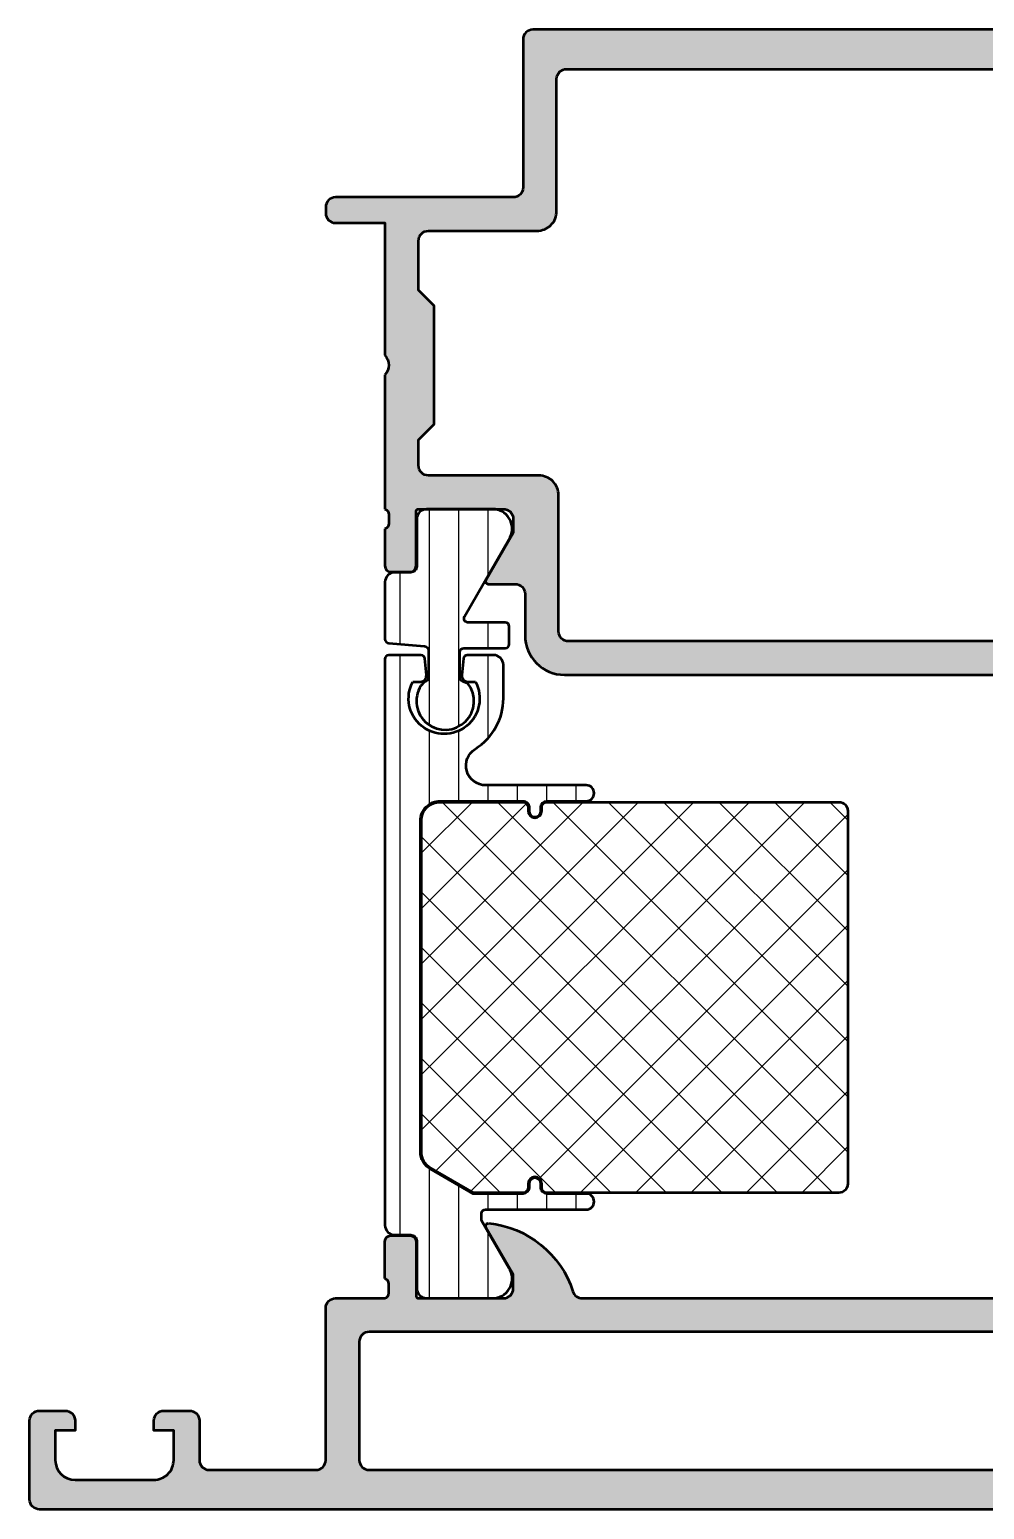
# Model space of a CAD drawing. Extents: x 5 to 103, y 0 to 75.
# Drawn here: x 5 to 53.4, y 0 to 75 of the extents above; entities that cross this region are included whole.
import ezdxf

# ---------------------------------------------------------------- set-up
doc = ezdxf.new("R2010")
doc.units = 0
for name, color, linetype, lineweight in [('0S-Alu contour', 7, 'Continuous', 50), ('0S-Alu hatch', 252, 'Continuous', 25), ('0S-Plastic contour', 254, 'Continuous', 50), ('0S-Plastic hatch', 253, 'Continuous', 25), ('0S-PT contour', 91, 'Continuous', 50), ('0S-PT hatch', 103, 'Continuous', 25)]:
    doc.layers.add(name, color=color, linetype=linetype, lineweight=lineweight)
pattern_1 = [(90, (0, 0), (-1.4859, 0), [])]

# ---------------------------------------------------------------- blocks, each defined once
blk = doc.blocks.new('284173__64901806_6E3B_4E27_B12C_060DB1350C46___2B903232_B468_4E36_98F0_9D30A4975257_')
at = {"layer": '0S-Plastic hatch'}
h = blk.add_hatch(dxfattribs=at)
h.set_pattern_fill('ANSI31', color=256, scale=0.4680000000000001, angle=45, style=0)
h.set_pattern_definition(pattern_1)
edge = h.paths.add_edge_path()
edge.add_line((23.00003985372966, 46.99000289441412), (23.00003985372966, 44.10749724866216))
edge.add_arc((23.20044386497766, 44.10788902240641), 0.2004043941907311, 180.1120085038914, 269.8836202750908)
edge.add_line((23.20003680197185, 43.90748504163092), (25.00003985372966, 43.74998382092779))
edge.add_ellipse((24.99963559628398, 43.54958264549839), major_axis=(-0.2004015831713085, 0), ratio=1, start_angle=180.1112080115199, end_angle=269.8844207674584, ccw=False)
edge.add_line((25.20003680197185, 43.54997161389653), (25.20003680197185, 42.14997581006353))
edge.add_ellipse((24.9996328117762, 42.15036757813799), major_axis=(-0.2004043731273366, 0), ratio=1, start_angle=90.11419246348919, end_angle=179.8879931053353, ccw=False)
edge.add_line((25.00003222433513, 41.94996360303228), (24.82347517624186, 41.74063873742321))
edge.add_arc((26.05360371695005, 40.9647713141444), 1.454368070733879, 147.7595250787373, 397.9761670514625)
edge.add_line((27.20003375021085, 41.85969291071464), (27.00003985372966, 41.94996360303228))
edge.add_ellipse((27.00043644556506, 42.15036475752206), major_axis=(-0.2004015469149841, 0), ratio=1, start_angle=0.11120204489219532, end_angle=89.8866123862843, ccw=False)
edge.add_line((26.80003527609294, 42.14997581006353), (26.80003527609294, 43.44999602795904))
edge.add_ellipse((27.00039744077053, 43.4496155242861), major_axis=(-0.200362525980616, 0), ratio=1, start_angle=270.1044375530914, end_angle=359.89119089237767, ccw=False)
edge.add_line((27.00003222433513, 43.64997771741217), (29.10003069845624, 43.64997771741217))
edge.add_arc((29.09963410662084, 43.85037887190192), 0.2004015469149663, 270.1133876137158, 359.8887979551078)
edge.add_line((29.30003527609294, 43.8499899244434), (29.30003527609294, 44.74998382092779))
edge.add_arc((29.09961315249855, 44.74957392014627), 0.2004225427558994, 0.1171804371410508, 89.88063399403912)
edge.add_line((29.10003069845622, 44.94999602795904), (27.212465555574, 44.94999602795904))
edge.add_ellipse((27.212465555574, 45.14999602795905), major_axis=(-0.2000000000000028, 0), ratio=1, start_angle=-29.879840183826104, end_angle=90.00000000000102, ccw=False)
edge.add_line((27.03905113742239, 45.2496325653193), (29.28552135182912, 49.15954689441412))
edge.add_arc((28.44426870283778, 49.70018181969127), 0.9999960709244813, 327.2729839001592, 441.8183919481002)
edge.add_line((28.58657935182913, 50.68999989441413), (25.11003785372938, 50.68999999999999))
edge.add_arc((25.11003521410432, 50.19000402256137), 0.4999959774455975, 89.99969751881494, 180.0003024817733)
edge.add_line((24.61003923666569, 50.19000138293118), (24.61037118132359, 47.79004449382717))
edge.add_ellipse((24.31037118419313, 47.79000299999999), major_axis=(-0.3000000000000154, 0), ratio=1, start_angle=90.00000746561977, end_angle=180.0079247372928, ccw=False)
edge.add_line((24.31037122328303, 47.49000299999998), (23.50003978857985, 47.49000289441411))
edge.add_arc((23.50003985372966, 46.99000289441412), 0.5, 90.00000746561778, 180)
at = {"layer": '0S-Plastic contour', "color": 7}
for points in [[(28.58657935182913, 50.68999989441413), (25.11003785372938, 50.68999999999999)], [(24.61003923666569, 50.19000138293118), (24.61037118132359, 47.79004449382717)], [(27.03905113742239, 45.2496325653193), (29.28552135182912, 49.15954689441412)], [(24.31037122328303, 47.49000299999998), (23.50003978857985, 47.49000289441411)], [(23.00003985372966, 46.99000289441412), (23.00003985372966, 44.10749724866216)], [(29.10003069845622, 44.94999602795904), (27.212465555574, 44.94999602795904)], [(29.30003527609294, 43.8499899244434), (29.30003527609294, 44.74998382092779)], [(23.20003680197185, 43.90748504163092), (25.00003985372966, 43.74998382092779)], [(25.20003680197185, 43.54997161389653), (25.20003680197185, 42.14997581006353)], [(27.00003222433513, 43.64997771741217), (29.10003069845624, 43.64997771741217)], [(26.80003527609294, 42.14997581006353), (26.80003527609294, 43.44999602795904)], [(25.00003222433513, 41.94996360303228), (24.82347517624186, 41.74063873742321)], [(27.20003375021085, 41.85969291071464), (27.00003985372966, 41.94996360303228)]]:
    blk.add_lwpolyline(points, dxfattribs=at)
for centre, radius, start, end in [((25.11003521410432, 50.19000402256137), 0.4999959774455975, 89.99969751881494, 180.0003024817733), ((28.44426870283778, 49.70018181969127), 0.9999960709244813, 327.2729839001592, 81.81839194810021), ((23.50003985372966, 46.99000289441412), 0.5, 90.00000746561778, 180), ((29.09961315249855, 44.74957392014627), 0.2004225427558994, 0.1171804371410508, 89.88063399403912), ((23.20044386497766, 44.10788902240641), 0.2004043941907311, 180.1120085038914, 269.8836202750908), ((29.09963410662084, 43.85037887190192), 0.2004015469149663, 270.1133876137158, 359.8887979551078), ((26.05360371695005, 40.9647713141444), 1.454368070733879, 147.7595250787373, 37.97616705146255)]:
    blk.add_arc(centre, radius, start, end, dxfattribs=at)
at = {"layer": '0S-Plastic contour', "color": 7, "extrusion": (0, 0, -1)}
for centre, radius, start, end in [((-24.31037118419313, 47.79000299999999), 0.3000000000000154, 179.9920752627072, 269.9999925343802), ((-27.212465555574, 45.14999602795905), 0.2000000000000028, 269.999999999999, 29.87984018382617), ((-24.99963559628398, 43.54958264549839), 0.2004015831713085, 90.1155792325416, 179.8887919884801), ((-27.00039744077053, 43.4496155242861), 0.200362525980616, 0.1088091076223094, 89.89556244690863), ((-24.9996328117762, 42.15036757813799), 0.2004043731273366, 180.1120068946648, 269.8858075365108), ((-27.00043644556506, 42.15036475752206), 0.2004015469149841, 270.1133876137157, 359.8887979551078)]:
    blk.add_arc(centre, radius, start, end, dxfattribs=at)
blk = doc.blocks.new('284173__020AD890_5506_4403_9760_D75F0EC63A69___8DD9D83E_9CF4_4797_9ABF_5AEF2D78380E_')
at = {"layer": '0S-Plastic hatch'}
h = blk.add_hatch(dxfattribs=at)
h.set_pattern_fill('ANSI31', color=256, scale=0.4680000000000001, angle=45, style=0)
h.set_pattern_definition(pattern_1)
edge = h.paths.add_edge_path()
edge.add_line((23.00003375021086, 43.09995264472353), (23.00003986865815, 14.40999689337649))
edge.add_arc((23.50003986865815, 14.40999700000696), 0.4999999999999983, 180.0000121943268, 269.9999999999984)
edge.add_line((23.50003986865814, 13.90999700000697), (24.31037118706298, 13.90999700000697))
edge.add_ellipse((24.31037118706299, 13.60999700000698), major_axis=(-0.2999999999999883, 0), ratio=1, start_angle=180, end_angle=270.00000000000136, ccw=False)
edge.add_line((24.61037118706298, 13.60999700000697), (24.61003923666595, 11.20999861707066))
edge.add_arc((25.11003521410456, 11.20999597744558), 0.4999959774455815, 179.9996975182267, 270.0003024811883)
edge.add_line((25.11003785372965, 10.71000000000696), (28.58657935182911, 10.71000000000696))
edge.add_arc((28.44426870283778, 11.69981807472982), 0.9999960709244718, 278.181608051899, 392.7270160998406)
edge.add_line((29.28552135182912, 12.24045300000697), (27.90004290548748, 14.64017239078947))
edge.add_line((27.90004290548748, 14.64017239078947), (27.90004290548748, 14.99996490500256))
edge.add_ellipse((28.10004290548747, 14.99996490500262), major_axis=(-0.1999999999999886, 0), ratio=1, start_angle=270.00000000001626, end_angle=360, ccw=False)
edge.add_line((28.10004290548742, 15.1999649050026), (33.20003069845623, 15.19996490500263))
edge.add_arc((33.20003069845623, 15.59995880148699), 0.3999938964843626, 270, 450)
edge.add_line((33.20003069845623, 15.99995269797135), (31.20002764669838, 15.99995269797147))
edge.add_ellipse((31.2000276466984, 16.29995269797145), major_axis=(-0.2999999999999794, 0), ratio=1, start_angle=0, end_angle=89.99999999999528, ccw=False)
edge.add_line((30.90002764669842, 16.29995269797145), (30.90002764669842, 16.49995269797138))
edge.add_arc((30.60003222433514, 16.49995269797126), 0.2999954223632812, 0, 180)
edge.add_line((30.30003680197186, 16.49995269797126), (30.30003680197186, 16.29995269797142))
edge.add_ellipse((30.00003680197173, 16.29995269797136), major_axis=(-0.300000000000125, 0), ratio=1, start_angle=90.00000000001091, end_angle=180, ccw=False)
edge.add_line((30.00003680197179, 15.99995269797124), (27.47381915060478, 15.99995269797135))
edge.add_line((27.47381915060478, 15.99995269797135), (25.30011614767503, 17.25468444556607))
edge.add_ellipse((25.80012242339346, 18.12079275910142), major_axis=(-1.000074940458393, 0), ratio=1, start_angle=0.0011141101646217066, end_angle=60.00206363611221, ccw=False)
edge.add_line((24.80004748312413, 18.12077331275362), (24.80003487306911, 34.89997603090219))
edge.add_ellipse((25.80003487306862, 34.89997711203387), major_axis=(-1.00000000000009, 0), ratio=1, start_angle=-89.99999999999488, end_angle=6.194420529936906e-05, ccw=False)
edge.add_line((25.80003487306853, 35.89997711203397), (30.00003680197178, 35.89997711203374))
edge.add_ellipse((30.00003680197185, 35.59997711203374), major_axis=(-0.3000000000000043, 0), ratio=1, start_angle=180, end_angle=270.00000000001495, ccw=False)
edge.add_line((30.30003680197186, 35.59997711203374), (30.30003680197186, 35.39997711203386))
edge.add_arc((30.60003222433514, 35.39997711203386), 0.2999954223632812, 180, 360)
edge.add_line((30.90002764669842, 35.39997711203386), (30.90002764669842, 35.59997711203373))
edge.add_ellipse((31.20002764669861, 35.59997711203366), major_axis=(-0.3000000000001854, 0), ratio=1, start_angle=270.0000000000007, end_angle=360, ccw=False)
edge.add_line((31.2000276466986, 35.89997711203385), (33.20003069845623, 35.89997711203377))
edge.add_arc((33.20003069845623, 36.29997100851819), 0.3999938964844105, 270, 450)
edge.add_line((33.20003069845623, 36.6999649050026), (28.10722379990821, 36.6999649050026))
edge.add_ellipse((28.10722379990819, 37.69996490500254), major_axis=(-0.999999999999943, 0), ratio=1, start_angle=-58.211669356389905, end_angle=90.00000000000102, ccw=False)
edge.add_arc((26.0000930477615, 41.09996490402589), 3.000000000000184, 301.7883306436116, 360.0039970867418)
edge.add_line((29.00009304046151, 41.10017419099811), (29.00003375021416, 42.79995269797129))
edge.add_arc((28.50003375021399, 42.79995269797123), 0.5000000000001706, 0, 90.00000000000651)
edge.add_line((28.50003375021393, 43.2999526979714), (27.17401837872957, 43.29995269797139))
edge.add_arc((27.17401837872957, 43.0999526979714), 0.2000000000000026, 90, 174.999843447361)
edge.add_line((26.97477948674012, 43.11738439091318), (26.90117541222665, 42.27611244441544))
edge.add_arc((27.20003375021089, 42.24996490500273), 0.3000000000000682, 174.9998434473521, 270.0000000000027)
edge.add_line((27.20003375021091, 41.94996490500265), (27.58675621250066, 41.9499649050026))
edge.add_ellipse((26.00009304776168, 41.09996490402592), major_axis=(-1.799999999999962, 0), ratio=1, start_angle=-28.17864277579929, end_angle=208.1786427757992, ccw=False)
edge.add_line((24.4134298830227, 41.9499649050026), (24.80003375021091, 41.94996490500272))
edge.add_arc((24.80003375021097, 42.24996490500276), 0.300000000000039, 269.9999999999891, 365.0001565526376)
edge.add_line((25.09889208819519, 42.27611244441543), (25.02528801368183, 43.11738439091311))
edge.add_arc((24.82604912169217, 43.0999526979712), 0.2000000000002231, 5.000156552672089, 90.00000000000813)
edge.add_line((24.82604912169214, 43.29995269797143), (23.20003375021091, 43.29995269797142))
edge.add_arc((23.20003375021089, 43.09995269797139), 0.2000000000000384, 89.99999999999594, 179.9999847272327)
at = {"layer": '0S-Plastic contour', "color": 7}
for points in [[(23.00003375021086, 43.09995264472353), (23.00003986865815, 14.40999689337649)], [(24.82604912169214, 43.29995269797143), (23.20003375021091, 43.29995269797142)], [(25.09889208819519, 42.27611244441543), (25.02528801368183, 43.11738439091311)], [(26.97477948674012, 43.11738439091318), (26.90117541222665, 42.27611244441544)], [(28.50003375021393, 43.2999526979714), (27.17401837872957, 43.29995269797139)], [(29.00009304046151, 41.10017419099811), (29.00003375021416, 42.79995269797129)], [(24.4134298830227, 41.9499649050026), (24.80003375021091, 41.94996490500272)], [(27.20003375021091, 41.94996490500265), (27.58675621250066, 41.9499649050026)], [(33.20003069845623, 36.6999649050026), (28.10722379990821, 36.6999649050026)], [(25.80003487306853, 35.89997711203397), (30.00003680197178, 35.89997711203374)], [(30.30003680197186, 35.59997711203374), (30.30003680197186, 35.39997711203386)], [(30.90002764669842, 35.39997711203386), (30.90002764669842, 35.59997711203373)], [(31.2000276466986, 35.89997711203385), (33.20003069845623, 35.89997711203377)], [(24.80004748312413, 18.12077331275362), (24.80003487306911, 34.89997603090219)], [(30.00003680197179, 15.99995269797124), (27.47381915060478, 15.99995269797135), (25.30011614767503, 17.25468444556607)], [(30.30003680197186, 16.49995269797126), (30.30003680197186, 16.29995269797142)], [(30.90002764669842, 16.29995269797145), (30.90002764669842, 16.49995269797138)], [(33.20003069845623, 15.99995269797135), (31.20002764669838, 15.99995269797147)], [(28.10004290548742, 15.1999649050026), (33.20003069845623, 15.19996490500263)], [(29.28552135182912, 12.24045300000697), (27.90004290548748, 14.64017239078947), (27.90004290548748, 14.99996490500256)], [(23.50003986865814, 13.90999700000697), (24.31037118706298, 13.90999700000697)], [(24.61037118706298, 13.60999700000697), (24.61003923666595, 11.20999861707066)], [(25.11003785372965, 10.71000000000696), (28.58657935182911, 10.71000000000696)]]:
    blk.add_lwpolyline(points, dxfattribs=at)
for centre, radius, start, end in [((23.20003375021089, 43.09995269797139), 0.2000000000000384, 89.99999999999594, 179.9999847272327), ((24.82604912169217, 43.0999526979712), 0.2000000000002231, 5.000156552672089, 90.00000000000813), ((27.17401837872957, 43.0999526979714), 0.2000000000000026, 90, 174.999843447361), ((28.50003375021399, 42.79995269797123), 0.5000000000001706, 0, 90.00000000000651), ((24.80003375021097, 42.24996490500276), 0.300000000000039, 269.9999999999891, 5.000156552637641), ((27.20003375021089, 42.24996490500273), 0.3000000000000682, 174.9998434473521, 270.0000000000027), ((26.0000930477615, 41.09996490402589), 3.000000000000184, 301.7883306436116, 0.0039970867418171), ((33.20003069845623, 36.29997100851819), 0.3999938964844105, 270, 90), ((30.60003222433514, 35.39997711203386), 0.2999954223632812, 180, 0), ((30.60003222433514, 16.49995269797126), 0.2999954223632812, 0, 180), ((33.20003069845623, 15.59995880148699), 0.3999938964843626, 270, 90), ((23.50003986865815, 14.40999700000696), 0.4999999999999983, 180.0000121943268, 269.9999999999984), ((28.44426870283778, 11.69981807472982), 0.9999960709244718, 278.181608051899, 32.72701609984063), ((25.11003521410456, 11.20999597744558), 0.4999959774455815, 179.9996975182267, 270.0003024811883)]:
    blk.add_arc(centre, radius, start, end, dxfattribs=at)
at = {"layer": '0S-Plastic contour', "color": 7, "extrusion": (0, 0, -1)}
for centre, radius, start, end in [((-26.00009304776168, 41.09996490402592), 1.799999999999962, 151.8213572242008, 28.1786427757992), ((-28.10722379990819, 37.69996490500254), 0.999999999999943, 269.999999999999, 58.21166935638991), ((-25.80003487306862, 34.89997711203387), 1.00000000000009, 359.9999380557947, 89.99999999999491), ((-30.00003680197185, 35.59997711203374), 0.3000000000000043, 89.99999999998506, 180), ((-31.20002764669861, 35.59997711203366), 0.3000000000001854, 0, 89.99999999999935), ((-25.80012242339346, 18.12079275910142), 1.000074940458393, 299.9979363638878, 359.9988858898354), ((-30.00003680197173, 16.29995269797136), 0.300000000000125, 180, 269.9999999999891), ((-31.2000276466984, 16.29995269797145), 0.2999999999999794, 270.0000000000047, 0), ((-28.10004290548747, 14.99996490500262), 0.1999999999999886, 0, 89.99999999998371), ((-24.31037118706299, 13.60999700000698), 0.2999999999999883, 89.99999999999864, 180)]:
    blk.add_arc(centre, radius, start, end, dxfattribs=at)
blk = doc.blocks.new('371300__3504E0E7_88A6_4ECD_938A_22EBB72E38DF_')
at = {"layer": '0S-PT hatch'}
h = blk.add_hatch(dxfattribs=at)
h.set_pattern_fill('ANSI37', color=256, scale=0.625, angle=90, style=0)
h.set_pattern_definition([(135, (0, 0), (-1.403165018917055, -1.403165018917055), []), (225, (0, 0), (1.403165018917055, -1.403165018917055), [])])
edge = h.paths.add_edge_path()
edge.add_line((46.45002612081962, 35.39997711203362), (46.45002612087387, 16.49995502965824))
edge.add_ellipse((46.0000039687326, 16.49997485000367), major_axis=(-0.4500221525777539, 0), ratio=1, start_angle=90.00282035246659, end_angle=179.9974765193581, ccw=False)
edge.add_line((46.00002612081951, 16.04995269797112), (31.20002764669849, 16.04995269797124))
edge.add_ellipse((31.2000276466985, 16.29995269797121), major_axis=(-0.2499999999999716, 0), ratio=1, start_angle=0, end_angle=89.9999999999967, ccw=False)
edge.add_line((30.95002764669853, 16.29995269797122), (30.95002764669853, 16.49995269797124))
edge.add_arc((30.6000322243352, 16.49995269797124), 0.3499954223633352, 0, 180)
edge.add_line((30.25003680197186, 16.49995269797124), (30.25003680197186, 16.2999526979713))
edge.add_ellipse((30.00003680197179, 16.29995269797131), major_axis=(-0.2500000000000746, 0), ratio=1, start_angle=90.0000000000008, end_angle=180, ccw=False)
edge.add_line((30.00003680197179, 16.04995269797124), (27.48721424091556, 16.04995269797124))
edge.add_line((27.48721424091556, 16.04995269797124), (25.32511458806637, 17.29798661615824))
edge.add_ellipse((25.80012161396728, 18.12079229175894), major_axis=(-0.9500741310318643, 0), ratio=1, start_angle=0.0011422939418821443, end_angle=60.0020918199142, ccw=False)
edge.add_line((24.85004748312423, 18.12077335033021), (24.85003487306908, 34.89997608495873))
edge.add_ellipse((25.80003487306851, 34.89997711203376), major_axis=(-0.9499999999999861, 0), ratio=1, start_angle=-90.00000000000188, end_angle=6.194420529936906e-05, ccw=False)
edge.add_line((25.80003487306854, 35.84997711203374), (30.00003680197189, 35.84997711203374))
edge.add_ellipse((30.00003680197179, 35.59997711203367), major_axis=(-0.250000000000071, 0), ratio=1, start_angle=180, end_angle=269.999999999978, ccw=False)
edge.add_line((30.25003680197186, 35.59997711203366), (30.25003680197198, 35.39997711203374))
edge.add_arc((30.6000322243352, 35.39997711203374), 0.3499954223632216, 180, 360)
edge.add_line((30.95002764669842, 35.39997711203374), (30.95002764669842, 35.59997711203376))
edge.add_ellipse((31.2000276466984, 35.59997711203364), major_axis=(-0.2499999999999822, 0), ratio=1, start_angle=269.99999999997965, end_angle=360, ccw=False)
edge.add_line((31.20002764669849, 35.84997711203363), (46.0000237891325, 35.8499771120881))
edge.add_ellipse((46.00000396878702, 35.39995495994677), major_axis=(-0.4500221525778107, 0), ratio=1, start_angle=180.002820352431, end_angle=269.9974765194605, ccw=False)
at = {"layer": '0S-PT contour', "color": 7}
for points in [[(25.80003487306854, 35.84997711203374), (30.00003680197189, 35.84997711203374)], [(30.25003680197186, 35.59997711203366), (30.25003680197198, 35.39997711203374)], [(30.95002764669842, 35.39997711203374), (30.95002764669842, 35.59997711203376)], [(31.20002764669849, 35.84997711203363), (46.0000237891325, 35.8499771120881)], [(46.45002612081962, 35.39997711203362), (46.45002612087387, 16.49995502965824)], [(24.85004748312423, 18.12077335033021), (24.85003487306908, 34.89997608495873)], [(30.00003680197179, 16.04995269797124), (27.48721424091556, 16.04995269797124), (25.32511458806637, 17.29798661615824)], [(30.25003680197186, 16.49995269797124), (30.25003680197186, 16.2999526979713)], [(30.95002764669853, 16.29995269797122), (30.95002764669853, 16.49995269797124)], [(46.00002612081951, 16.04995269797112), (31.20002764669849, 16.04995269797124)]]:
    blk.add_lwpolyline(points, dxfattribs=at)
at = {"layer": '0S-PT contour', "color": 7, "extrusion": (0, 0, -1)}
for centre, radius, start, end in [((-25.80003487306851, 34.89997711203376), 0.9499999999999861, 359.9999380557947, 90.00000000000193), ((-30.00003680197179, 35.59997711203367), 0.250000000000071, 90.00000000002198, 180), ((-31.2000276466984, 35.59997711203364), 0.2499999999999822, 0, 90.00000000002036), ((-46.00000396878702, 35.39995495994677), 0.4500221525778107, 90.00252348053951, 179.997179647569), ((-25.80012161396728, 18.12079229175894), 0.9500741310318646, 299.9979081800858, 359.9988577060581), ((-30.00003680197179, 16.29995269797131), 0.2500000000000746, 180, 269.9999999999992), ((-31.2000276466985, 16.29995269797121), 0.2499999999999716, 270.0000000000033, 0), ((-46.0000039687326, 16.49997485000367), 0.4500221525777539, 180.002523480642, 269.9971796475334)]:
    blk.add_arc(centre, radius, start, end, dxfattribs=at)
at = {"layer": '0S-PT contour', "color": 7}
for centre, radius, start, end in [((30.6000322243352, 35.39997711203374), 0.3499954223632216, 180, 0), ((30.6000322243352, 16.49995269797124), 0.3499954223633352, 0, 180)]:
    blk.add_arc(centre, radius, start, end, dxfattribs=at)
blk = doc.blocks.new('398820__556C12AF_C466_4E61_BE2B_15060783F7A6_')
at = {"layer": '0S-Alu hatch'}
h = blk.add_hatch(color=256, dxfattribs=at)
edge = h.paths.add_edge_path()
edge.add_arc((20.50026401203965, 65.9999999962746), 0.5000000037247219, 90.00000000056019, 179.993005887432)
edge.add_line((20.00026401204022, 66.00006103142118), (20.0002640120401, 65.70002746580938))
edge.add_arc((20.50026401227208, 65.70002746581969), 0.500000000231978, 180, 269.9982514709542)
edge.add_line((20.50024875347762, 65.20002746582054), (22.9999999986089, 65.2000274658202))
edge.add_line((22.9999999986089, 65.2000274658202), (22.9999999986089, 58.50002937068826))
edge.add_ellipse((22.47497579274516, 58.00002193956646), major_axis=(-0.7250226533839252, 0), ratio=1, start_angle=136.3989482371545, end_angle=223.6019249855883, ccw=False)
edge.add_line((23.00000761896716, 57.50002251019292), (22.99999999736426, 50.69907560280602))
edge.add_ellipse((22.9211635513695, 50.43155501267401), major_axis=(-0.2788950543872421, 0), ratio=1, start_angle=178.8354106258653, end_angle=253.5801235804738, ccw=False)
edge.add_line((23.20000099597275, 50.42588660471489), (23.20000099597274, 49.97229260471489))
edge.add_ellipse((22.92113290032959, 49.96663194523781), major_axis=(-0.2789255417371332, 0), ratio=1, start_angle=106.42459455535541, end_angle=181.1628700728909, ccw=False)
edge.add_line((22.99999999597276, 49.69908860471488), (22.99999999597276, 47.81907760470637))
edge.add_arc((23.29999999597274, 47.81907760470637), 0.2999999999999971, 180, 270)
edge.add_line((23.29999999597274, 47.51907760470636), (24.27997431501554, 47.51907760470637))
edge.add_arc((24.27997431501552, 47.81907760470637), 0.3000000000000043, 270.0000000000027, 360)
edge.add_line((24.57997431501553, 47.81907760470637), (24.57997431501553, 50.57907560470638))
edge.add_ellipse((24.69997970750326, 50.57907021080908), major_axis=(-0.1200053926089468, 0), ratio=1, start_angle=270.00621727715304, end_angle=359.997424719483, ccw=False)
edge.add_line((24.6999666854833, 50.6990756027115), (28.99999999860901, 50.69909644331687))
edge.add_ellipse((29.00001031871964, 50.19910676342772), major_axis=(-0.499989679995661, 0), ratio=1, start_angle=179.9988173777202, end_angle=270.0011826219749, ccw=False)
edge.add_line((29.49999999860878, 50.19909644331712), (29.49999999860878, 49.49908423628642))
edge.add_line((29.49999999860878, 49.49908423628642), (28.1117553697014, 47.09457373823897))
edge.add_arc((28.23870596524722, 47.037883351722), 0.1390332824646009, 155.9366245846511, 266.6097434882095)
edge.add_line((28.2304840073974, 46.89909339155918), (29.59999999736473, 46.89909339155883))
edge.add_ellipse((29.59999999736503, 46.39909339156015), major_axis=(-0.4999999999986855, 0), ratio=1, start_angle=180, end_angle=270.00000000003337, ccw=False)
edge.add_line((30.09999999736371, 46.39909339156014), (30.09999999736462, 44.2987686281616))
edge.add_arc((32.09999999736456, 44.29876862816132), 1.999999999999943, 180, 269.9999999999853)
edge.add_line((32.09999999736405, 42.29876862816138), (68.6954304954281, 42.29876862816093))
edge.add_arc((68.6954304954289, 44.30334118309758), 2.004572554936657, 269.9999999999773, 360)
edge.add_line((70.70000305036555, 44.30334118309758), (70.70000305036612, 51.20044101015094))
edge.add_ellipse((71.20000305036584, 51.20044101015066), major_axis=(-0.4999999999997158, 0), ratio=1, start_angle=269.9999999999544, end_angle=360, ccw=False)
edge.add_line((71.20000305036623, 51.70044101015037), (72.56953430036648, 51.70044101015026))
edge.add_arc((72.56129753117844, 51.8392399662551), 0.1390431392858036, 273.3961299495883, 384.0575019781434)
edge.add_line((72.68826293806124, 51.89592135683029), (71.30001830915566, 54.30043185487716))
edge.add_line((71.30001830915566, 54.30043185487716), (71.3000183091553, 55.00044406191887))
edge.add_ellipse((71.80000305246126, 55.00045932209453), major_axis=(-0.4999847435388245, 0), ratio=1, start_angle=-90.00699432657319, end_angle=0.0017487408159126971, ccw=False)
edge.add_line((71.80006408761253, 55.50044406190796), (76.10003636218984, 55.50042321930816))
edge.add_ellipse((76.10002334016988, 55.38041782734871), major_axis=(-0.1200053926659748, 0), ratio=1, start_angle=180.002575280517, end_angle=269.9937827228567, ccw=False)
edge.add_line((76.22002873271465, 55.38042322124598), (76.22002873271464, 52.62042522124598))
edge.add_arc((76.52002873271465, 52.62042522124598), 0.3000000000000043, 180, 270)
edge.add_line((76.52002873271465, 52.32042522124597), (77.50000305175743, 52.32042522124597))
edge.add_arc((77.50000305175743, 52.62042522124596), 0.2999999999999971, 270, 360)
edge.add_line((77.80000305175743, 52.62042522124596), (77.80000305175744, 54.50043622125448))
edge.add_ellipse((77.87887014740062, 54.76797956177745), major_axis=(-0.2789255417371736, 0), ratio=1, start_angle=-1.1628700728833792, end_angle=73.57540544464501, ccw=False)
edge.add_line((77.60000205175741, 54.77364022125449), (77.60000205175741, 55.22723422125449))
edge.add_ellipse((77.87883949636073, 55.23290262921358), major_axis=(-0.2788950543872869, 0), ratio=1, start_angle=-73.58012358046602, end_angle=1.164589374128525, ccw=False)
edge.add_line((77.80000305036592, 55.50042321934562), (77.80000305036705, 59.50045169130226))
edge.add_arc((76.80000305025001, 59.50045169130209), 1.00000000011704, 0, 90.00087426482274)
edge.add_line((76.79998779145032, 60.50045169130271), (76.30000305036592, 60.50045169130237))
edge.add_line((76.30000305036592, 60.50045169130237), (76.30000305036602, 58.00045169130283))
edge.add_ellipse((75.29991565289261, 58.00053908876572), major_axis=(-1.000087401292246, 0), ratio=1, start_angle=90.00501389832851, end_angle=179.994992931788, ccw=False)
edge.add_line((75.30000316957509, 57.00045169130271), (73.99995434145043, 57.00045169130305))
edge.add_ellipse((74.000013139179, 58.00051048903153), major_axis=(-1.000058799456955, 0), ratio=1, start_angle=0.0033686637580103707, end_angle=89.9966313363808, ccw=False)
edge.add_line((72.99995434145055, 58.00045169130051), (72.99995434145066, 65.00045169830707))
edge.add_ellipse((73.52492478096417, 65.50042009995704), major_axis=(-0.7249568021692252, 0), ratio=1, start_angle=-43.60785378747022, end_angle=43.60262178275218, ccw=False)
edge.add_line((72.99999999860833, 66.00043643757022), (72.9999999986089, 72.00043643251365))
edge.add_ellipse((74.00005492602136, 72.00038150510085), major_axis=(-1.000054928920891, 0), ratio=1, start_angle=270.00314693605753, end_angle=359.9968530639975, ccw=False)
edge.add_line((73.9999999986089, 73.00043643251331), (75.30000305036637, 73.00043643251388))
edge.add_ellipse((75.29997722235889, 72.00041060450651), major_axis=(-1.0000258283409, 0), ratio=1, start_angle=180.0014797973691, end_angle=269.9985202023987, ccw=False)
edge.add_line((76.30000305036626, 72.00043643250991), (76.30000305036637, 70.50043643251342))
edge.add_line((76.30000305036637, 70.50043643251342), (76.89999389509248, 70.50043643251388))
edge.add_line((76.89999389509248, 70.50043643251388), (77.99999999860844, 71.60044253602894))
edge.add_line((77.99999999860844, 71.60044253602894), (77.99999999860879, 75))
edge.add_line((77.99999999860879, 75), (30.50026401204011, 74.99999999999989))
edge.add_arc((30.50028493562857, 74.4999790764113), 0.5000209240263574, 90.00239756628991, 179.9976024336429)
edge.add_line((30.00026401203999, 74.50000000000036), (30.00026401203988, 67))
edge.add_ellipse((29.50029452868722, 66.99996948055875), major_axis=(-0.4999694842841543, 0), ratio=1, start_angle=89.99300545884222, end_angle=180.0034974838206, ccw=False)
edge.add_line((29.50023349352623, 66.50000000000011), (20.50026401203476, 66.4999999999993))
edge = h.paths.add_edge_path()
edge.add_ellipse((32.20029758137585, 72.49998779296817), major_axis=(-0.5000305185099023, 0), ratio=1, start_angle=270.0034968440391, end_angle=359.99650315784504, ccw=False)
edge.add_line((32.20026706379233, 73.0000183105468), (70.80039074741146, 72.99998779287978))
edge.add_ellipse((70.80042124022027, 72.50045468885807), major_axis=(-0.4995331049523823, 0), ratio=1, start_angle=179.9930054594119, end_angle=270.0034974844217, ccw=False)
edge.add_line((71.29995434145039, 72.50039370697436), (71.29995434145061, 57.9004471136663))
edge.add_ellipse((70.79995434145044, 57.9004471136663), major_axis=(-0.5000000000001706, 0), ratio=1, start_angle=90.00000000000648, end_angle=180, ccw=False)
edge.add_line((70.7999543414505, 57.40044711366613), (70.00001830915866, 57.40044711366625))
edge.add_arc((70.00001830915858, 56.40044711366662), 0.9999999999996299, 89.99999999999511, 179.9998349564778)
edge.add_line((69.0000183091631, 56.40044999423958), (69.00000305036573, 44.50331066559107))
edge.add_ellipse((68.4954224390844, 44.50335229280106), major_axis=(-0.5045806129984395, 0), ratio=1, start_angle=90.0012296679991, end_angle=179.995273176602, ccw=False)
edge.add_line((68.49543326827003, 43.99877167991883), (32.29999795007549, 43.99877167991848))
edge.add_ellipse((32.30000868110338, 44.49878036523915), major_axis=(-0.5000086854358178, 0), ratio=1, start_angle=0.004726827561796654, end_angle=89.99877033614501, ccw=False)
edge.add_line((31.7999999973691, 44.49873911517033), (31.79998473858903, 51.39909744789312))
edge.add_arc((30.80001000289158, 51.39907625052781), 0.9999747359221128, 0.0012145502538139, 90.001449138602)
edge.add_line((30.79998471129065, 52.39905098613007), (25.20000325940439, 52.40034974706396))
edge.add_ellipse((25.20000325940461, 52.90034974706384), major_axis=(-0.4999999999998864, 0), ratio=1, start_angle=0, end_angle=89.99999999997402, ccw=False)
edge.add_line((24.70000325940473, 52.90034974706395), (24.7000032594045, 54.2000145814768))
edge.add_line((24.7000032594045, 54.2000145814768), (25.50000761896726, 55.00001894103935))
edge.add_line((25.50000761896726, 55.00001894103935), (25.50000761896715, 61.00002493940166))
edge.add_line((25.50000761896715, 61.00002493940166), (24.70000325940507, 61.80002929896398))
edge.add_line((24.70000325940507, 61.80002929896398), (24.70001454931933, 64.30001325213208))
edge.add_ellipse((25.20001454931895, 64.30001220703045), major_axis=(-0.5000000000007159, 0), ratio=1, start_angle=270.00000000014006, end_angle=359.9998802401752, ccw=False)
edge.add_line((25.20001454931773, 64.80001220703114), (30.70026706373082, 64.80001220696226))
edge.add_arc((30.70027874380495, 65.80000052695533), 0.9999883200612778, 269.9993307732317, 360.000669226757)
edge.add_line((31.70026706379801, 65.80001220703161), (31.70026706379721, 72.50001831053525))
at = {"layer": '0S-Alu contour', "color": 7}
for points in [[(30.00026401203999, 74.50000000000036), (30.00026401203988, 67)], [(76.30000305036626, 72.00043643250991), (76.30000305036637, 70.50043643251342), (76.89999389509248, 70.50043643251388), (77.99999999860844, 71.60044253602894), (77.99999999860879, 75), (30.50026401204011, 74.99999999999989)], [(32.20026706379233, 73.0000183105468), (70.80039074741146, 72.99998779287978)], [(31.70026706379801, 65.80001220703161), (31.70026706379721, 72.50001831053525)], [(29.50023349352623, 66.50000000000011), (20.50026401203476, 66.4999999999993)], [(20.00026401204022, 66.00006103142118), (20.0002640120401, 65.70002746580938)], [(20.50024875347762, 65.20002746582054), (22.9999999986089, 65.2000274658202), (22.9999999986089, 58.50002937068826)], [(25.20001454931773, 64.80001220703114), (30.70026706373082, 64.80001220696226)], [(24.70000325940473, 52.90034974706395), (24.7000032594045, 54.2000145814768), (25.50000761896726, 55.00001894103935), (25.50000761896715, 61.00002493940166), (24.70000325940507, 61.80002929896398), (24.70001454931933, 64.30001325213208)], [(23.00000761896716, 57.50002251019292), (22.99999999736426, 50.69907560280602)], [(30.79998471129065, 52.39905098613007), (25.20000325940439, 52.40034974706396)], [(31.7999999973691, 44.49873911517033), (31.79998473858903, 51.39909744789312)], [(23.20000099597275, 50.42588660471489), (23.20000099597274, 49.97229260471489)], [(24.57997431501553, 47.81907760470637), (24.57997431501553, 50.57907560470638)], [(24.6999666854833, 50.6990756027115), (28.99999999860901, 50.69909644331687)], [(22.99999999597276, 49.69908860471488), (22.99999999597276, 47.81907760470637)], [(29.49999999860878, 50.19909644331712), (29.49999999860878, 49.49908423628642), (28.1117553697014, 47.09457373823897)], [(23.29999999597274, 47.51907760470636), (24.27997431501554, 47.51907760470637)], [(28.2304840073974, 46.89909339155918), (29.59999999736473, 46.89909339155883)], [(30.09999999736371, 46.39909339156014), (30.09999999736462, 44.2987686281616)], [(68.49543326827003, 43.99877167991883), (32.29999795007549, 43.99877167991848)], [(32.09999999736405, 42.29876862816138), (68.6954304954281, 42.29876862816093)]]:
    blk.add_lwpolyline(points, dxfattribs=at)
for centre, radius, start, end in [((30.50028493562857, 74.4999790764113), 0.5000209240263574, 90.00239756628991, 179.9976024336429), ((20.50026401203965, 65.9999999962746), 0.5000000037247219, 90.00000000056019, 179.993005887432), ((20.50026401227208, 65.70002746581969), 0.500000000231978, 180, 269.9982514709542), ((30.70027874380495, 65.80000052695533), 0.9999883200612778, 269.9993307732317, 0.0006692267570559), ((30.80001000289158, 51.39907625052781), 0.9999747359221128, 0.0012145502538139, 90.001449138602), ((23.29999999597274, 47.81907760470637), 0.2999999999999971, 180, 270), ((24.27997431501552, 47.81907760470637), 0.3000000000000043, 270.0000000000027, 0), ((28.23870596524722, 47.037883351722), 0.1390332824646009, 155.9366245846511, 266.6097434882095), ((32.09999999736456, 44.29876862816132), 1.999999999999943, 180, 269.9999999999853)]:
    blk.add_arc(centre, radius, start, end, dxfattribs=at)
at = {"layer": '0S-Alu contour', "color": 7, "extrusion": (0, 0, -1)}
for centre, radius, start, end in [((-32.20029758137585, 72.49998779296817), 0.5000305185099023, 0.003496842154942, 89.99650315596092), ((-29.50029452868722, 66.99996948055875), 0.4999694842841543, 179.9965025161794, 270.0069945411578), ((-25.20001454931895, 64.30001220703045), 0.5000000000007159, 0.0001197598248263, 89.99999999985995), ((-22.47497579274516, 58.00002193956646), 0.7250226533839252, 136.3980750144117, 223.6010517628455), ((-25.20000325940461, 52.90034974706384), 0.4999999999998864, 270.000000000026, 0), ((-22.9211635513695, 50.43155501267401), 0.2788950543872421, 106.4198764195262, 181.1645893741347), ((-24.69997970750326, 50.57907021080908), 0.1200053926089468, 0.0025752805170191, 89.99378272284696), ((-29.00001031871964, 50.19910676342772), 0.499989679995661, 89.9988173780251, 180.0011826222798), ((-22.92113290032959, 49.96663194523781), 0.2789255417371332, 178.8371299271091, 253.5754054446446), ((-29.59999999736503, 46.39909339156015), 0.4999999999986855, 89.99999999996662, 180), ((-32.30000868110338, 44.49878036523915), 0.5000086854358178, 270.0012296638551, 359.9952731724382)]:
    blk.add_arc(centre, radius, start, end, dxfattribs=at)
blk = doc.blocks.new('398380__19A31ED5_0CAA_4129_A2FE_DDEC3F92A300_')
at = {"layer": '0S-Alu hatch'}
h = blk.add_hatch(color=256, dxfattribs=at)
edge = h.paths.add_edge_path()
edge.add_line((13.60000610354325, 4.500012882585451), (13.60000610354325, 2.500012882585451))
edge.add_arc((14.09999322196699, 2.50000000100897), 0.4999871185896857, 179.9985238419079, 270.0014761578707)
edge.add_line((14.10000610354268, 2.000012882585224), (19.50000000002797, 2.000012882585224))
edge.add_arc((19.50001288383932, 2.499999999689539), 0.4999871172703125, 269.9985235859304, 359.9962305886743)
edge.add_line((20.00000000002762, 2.499967106217853), (20.00000000002751, 10.2000128825855))
edge.add_ellipse((20.50000274089518, 10.20001014171771), major_axis=(-0.5000027408751803, 0), ratio=1, start_angle=270.00031407857745, end_angle=359.99968592151924, ccw=False)
edge.add_line((20.50000000002751, 10.70001288258538), (22.99996948242153, 10.7000000000003))
edge.add_arc((22.92113303587848, 10.96752059199341), 0.278895056327431, 286.4198764194938, 361.1645893740976)
edge.add_line((23.19997048242153, 10.97318899999179), (23.19997048242155, 11.42678299999179))
edge.add_arc((22.92110238677837, 11.43244365946885), 0.278925541737147, 358.8371299271131, 433.5754054446464)
edge.add_line((22.99996948242153, 11.69998699999179), (22.99996948242153, 13.57999800000031))
edge.add_ellipse((23.29996948242155, 13.57999800000029), major_axis=(-0.3000000000000184, 0), ratio=1, start_angle=270.00000000000136, end_angle=360, ccw=False)
edge.add_line((23.29996948242154, 13.87999800000031), (24.27994380146433, 13.8799980000003))
edge.add_ellipse((24.27994380146433, 13.5799980000003), major_axis=(-0.3000000000000043, 0), ratio=1, start_angle=180, end_angle=270, ccw=False)
edge.add_line((24.57994380146433, 13.5799980000003), (24.57994380146433, 10.8200000000003))
edge.add_arc((24.69993091887936, 10.8200000000003), 0.119987117415036, 180, 270)
edge.add_line((24.69993091887936, 10.70001288258527), (28.9999694824495, 10.70001288258515))
edge.add_arc((28.99996948244928, 11.20001288258515), 0.5, 270.000000000026, 360)
edge.add_line((29.49996948244928, 11.20001288258515), (29.49996948244939, 11.90001288258554))
edge.add_line((29.49996948244939, 11.90001288258554), (28.11847402482693, 14.29283320561262))
edge.add_ellipse((28.23808926709762, 14.36189309793684), major_axis=(-0.1381197846483619, 0), ratio=1, start_angle=-95.62257755066241, end_angle=30.0000000000166, ccw=False)
edge.add_ellipse((27.76174624127647, 9.52340402073555), major_axis=(-5.00000000000174, 0), ratio=1, start_angle=197.7484163560858, end_angle=264.37742244922293, ccw=False)
edge.add_arc((32.99996948245026, 11.20001288258374), 0.4999999999983629, 197.7484163559572, 269.9999999998876)
edge.add_line((32.99996948244928, 10.70001288258538), (63.89994488748027, 10.70044931509892))
edge.add_arc((63.8999448874801, 11.20044931509886), 0.4999999999999432, 270.0000000000196, 360)
edge.add_line((64.39994488748005, 11.20044931509886), (64.39994488748037, 14.00044931509944))
edge.add_ellipse((65.89994488748027, 14.00044931509921), major_axis=(-1.499999999999885, 0), ratio=1, start_angle=270, end_angle=360, ccw=False)
edge.add_line((65.89994488748027, 15.5004493150991), (67.79990216193482, 15.50044931509899))
edge.add_arc((67.7999326795179, 16.0004493150987), 0.5000000009310386, 269.9965029425826, 360)
edge.add_line((68.29993268044893, 16.0004493150987), (68.46282025369169, 16.44547189810635))
edge.add_line((68.46282025369169, 16.44547189810635), (68.67146893533175, 16.84265817740356))
edge.add_ellipse((72.98922187435556, 14.32089816478696), major_axis=(-5.000226395242609, 0), ratio=1, start_angle=278.2871853285874, end_angle=329.7131689069979, ccw=False)
edge.add_line((72.26851483377004, 19.2689124498645), (72.52911969216711, 19.29497446158348))
edge.add_line((72.52911969216711, 19.29497446158348), (72.56944867165998, 19.30045236685646))
edge.add_ellipse((72.56122671381004, 19.16166240669397), major_axis=(-0.1390332824642791, 0), ratio=1, start_angle=155.9366245844918, end_angle=266.6097434881548, ccw=False)
edge.add_line((72.68817730935541, 19.10497202017677), (71.29993268044937, 16.70046152213024))
edge.add_line((71.29993268044937, 16.70046152213024), (71.29993268044927, 16.00044931509865))
edge.add_arc((71.79992236033854, 16.00043899498814), 0.4999896799957747, 179.9988173777201, 270.0011826220136)
edge.add_line((71.7999326804495, 15.50044931509887), (76.09995836371473, 15.50044931509837))
edge.add_arc((76.0999583637147, 15.62044931279016), 0.1199999976917958, 270.0000000000135, 360)
edge.add_line((76.2199583614065, 15.62044931279016), (76.21995836140651, 18.38044731279019))
edge.add_ellipse((76.51995836140651, 18.38044731279019), major_axis=(-0.2999999999999971, 0), ratio=1, start_angle=270, end_angle=360, ccw=False)
edge.add_line((76.51995836140651, 18.68044731279019), (77.4999326804493, 18.68044731279019))
edge.add_ellipse((77.49993268044929, 18.38044731279017), major_axis=(-0.3000000000000149, 0), ratio=1, start_angle=180, end_angle=269.99999999999727, ccw=False)
edge.add_line((77.7999326804493, 18.38044731279018), (77.79993268044929, 16.50043631278164))
edge.add_arc((77.87879977609245, 16.23289297225875), 0.278925541737098, 106.4245945553565, 181.1628700728874)
edge.add_line((77.59993168044933, 16.22723231278169), (77.5999316804493, 15.77363831278168))
edge.add_arc((77.87876912699234, 15.7679699047833), 0.2788950563274238, 178.8354106259009, 253.5801235805057)
edge.add_line((77.79993268044929, 15.5004493127902), (77.79993268044905, 14.00044931509956))
edge.add_line((77.79993268044905, 14.00044931509956), (77.73294659646444, 13.75044931509888))
edge.add_line((77.73294659646444, 13.75044931509888), (77.54993268044996, 13.56743539908348))
edge.add_line((77.54993268044996, 13.56743539908348), (77.29993268044927, 13.50044931509887))
edge.add_line((77.29993268044927, 13.50044931509887), (76.29993268044916, 13.50044931509887))
edge.add_arc((76.29993268044916, 13.00044931509876), 0.5000000000001137, 90, 180)
edge.add_line((75.79993268044905, 13.00044931509876), (75.7999326804495, 3.431555882482143))
edge.add_line((75.7999326804495, 3.431555882482143), (75.92227765115251, 2.952292576817626))
edge.add_line((75.92227765115251, 2.952292576817626), (76.25934430154302, 2.5902778063097))
edge.add_line((76.25934430154302, 2.5902778063097), (76.72867413552729, 2.43410410025524))
edge.add_line((76.72867413552729, 2.43410410025524), (82.79993268045052, 2.000449315099103))
edge.add_line((82.79993268045052, 2.000449315099103), (95.72528643286319, 2.000440576772689))
edge.add_arc((95.72528710892453, 3.000440576772997), 1.000000000000536, 269.9999612645373, 329.9999999999755)
edge.add_line((96.59131251270924, 2.500440576772357), (100.0554355878913, 8.500477746660408))
edge.add_arc((99.18941018410693, 9.000477746660428), 0.9999999999999809, 329.9999999999981, 449.9999999999878)
edge.add_line((99.18941018410715, 10.00047774666041), (95.89993197244257, 10.00047774666018))
edge.add_ellipse((95.88644422453, 11.48703117974684), major_axis=(-1.486614620123687, 0), ratio=1, start_angle=0.10226631417032195, end_angle=90.51983992528, ccw=False)
edge.add_line((94.39983197244192, 11.48437774666042), (94.3999319724419, 13.30053985603536))
edge.add_arc((93.89998080056665, 13.3005398560353), 0.4999511718752388, 0, 89.99999999999349)
edge.add_line((93.8999808005667, 13.80049102791054), (93.39989253475962, 13.80049102791042))
edge.add_ellipse((93.39989253475989, 14.30049102791003), major_axis=(-0.4999999999996057, 0), ratio=1, start_angle=0, end_angle=89.99999999996737, ccw=False)
edge.add_line((92.89989253476027, 14.30049102791002), (92.89989253476017, 14.50049102791081))
edge.add_ellipse((93.39989253475959, 14.50049102791082), major_axis=(-0.4999999999994174, 0), ratio=1, start_angle=269.9999999999984, end_angle=360, ccw=False)
edge.add_line((93.39989253475962, 15.00049102791024), (96.19988080056623, 15.00049102791047))
edge.add_ellipse((96.19988080056662, 14.50049102790995), major_axis=(-0.5000000000005205, 0), ratio=1, start_angle=180, end_angle=270.000000000044, ccw=False)
edge.add_line((96.69988080056714, 14.50049102790996), (96.69988080056692, 14.00049102791047))
edge.add_line((96.69988080056692, 14.00049102791047), (95.69988080056692, 14.00049102791036))
edge.add_line((95.69988080056692, 14.00049102791036), (95.69988080056702, 12.5004910279107))
edge.add_arc((96.6998808005672, 12.50049102791052), 1.00000000000017, 180, 269.9999999999838)
edge.add_line((96.69988080056692, 11.50049102791036), (100.6998808005672, 11.50049102791036))
edge.add_arc((100.6998808005667, 12.50049102790973), 0.9999999999993747, 270.0000000000293, 360)
edge.add_line((101.6998808005661, 12.50049102790973), (101.6998808005668, 14.00049102791013))
edge.add_line((101.6998808005668, 14.00049102791013), (100.6998808005669, 14.00049102791036))
edge.add_line((100.6998808005669, 14.00049102791036), (100.6998808005669, 14.50049102791024))
edge.add_ellipse((101.1998808005669, 14.50049102791014), major_axis=(-0.4999999999999858, 0), ratio=1, start_angle=270.00000000002444, end_angle=360, ccw=False)
edge.add_line((101.1998808005667, 15.00049102791013), (102.4998808005666, 15.00049102791024))
edge.add_ellipse((102.4998808005671, 14.50044219978541), major_axis=(-0.5000488281248288, 0), ratio=1, start_angle=180, end_angle=270.0000000000505, ccw=False)
edge.add_line((102.9999296286919, 14.50044219978542), (102.9999296286918, 10.26844022034038))
edge.add_ellipse((101.9999296286929, 10.26844022034037), major_axis=(-0.9999999999988631, 0), ratio=1, start_angle=149.9999999999932, end_angle=180, ccw=False)
edge.add_line((102.8659550324763, 9.768440220340835), (97.51507364594147, 0.5004417935888342))
edge.add_ellipse((96.64904824215735, 1.000441793588719), major_axis=(-0.9999999999996676, 0), ratio=1, start_angle=89.9999934851582, end_angle=149.9999999999967, ccw=False)
edge.add_line((96.64904812845191, 0.0004417935890568), (5.500000000027739, 1.28825851391e-05))
edge.add_ellipse((5.499987117774352, 0.5000000001937356), major_axis=(-0.4999871177745531, 0), ratio=1, start_angle=-0.0006019649143240713, end_angle=90.00147623553391, ccw=False)
edge.add_line((5.000000000027395, 0.5000052531932582), (5.000000000027171, 4.500012882585451))
edge.add_ellipse((5.500002740895014, 4.500010141717381), major_axis=(-0.5000027408753553, 0), ratio=1, start_angle=270.00031407850634, end_angle=359.99968592151924, ccw=False)
edge.add_line((5.500000000027966, 5.000012882585224), (6.799987792996375, 5.000012882585338))
edge.add_ellipse((6.799995227647001, 4.500020317236077), major_axis=(-0.4999925654045354, 0), ratio=1, start_angle=179.9991480391322, end_angle=270.000851960874, ccw=False)
edge.add_line((7.299987792996262, 4.500012882585506), (7.299987792996262, 4.000012882585224))
edge.add_line((7.299987792996262, 4.000012882585224), (6.299987792996148, 4.000012882585224))
edge.add_line((6.299987792996148, 4.000012882585224), (6.299987792996716, 2.500012882584769))
edge.add_arc((7.300030971495914, 2.500056061084308), 1.000043179431348, 180.002473839011, 269.9975261610289)
edge.add_line((7.299987792996375, 1.50001288258511), (11.29998779299649, 1.500012882585451))
edge.add_arc((11.30001886435877, 2.49998181122305), 0.9999689291203289, 269.998219686761, 360.0017803131609)
edge.add_line((12.29998779299637, 2.500012882583974), (12.29998779299626, 4.00001288258511))
edge.add_line((12.29998779299626, 4.00001288258511), (11.29998779299626, 4.000012882585224))
edge.add_line((11.29998779299626, 4.000012882585224), (11.29998779299626, 4.50001288258511))
edge.add_ellipse((11.80004289655255, 4.499957779029273), major_axis=(-0.5000551065923595, 0), ratio=1, start_angle=270.0063137065955, end_angle=359.9936862934301, ccw=False)
edge.add_line((11.79998779299615, 5.000012882585565), (13.10000610354314, 5.00000525319092))
edge.add_ellipse((13.10001898579679, 4.500018135582827), major_axis=(-0.4999871177740497, 0), ratio=1, start_angle=179.9993980350858, end_angle=270.00147623556506, ccw=False)
edge = h.paths.add_edge_path()
edge.add_arc((22.19997491142004, 2.500000001009027), 0.4999871185897426, 179.9985238421547, 270.0014761579423)
edge.add_line((22.19998779299635, 2.000012882585224), (73.59951100509613, 2.00001288258511))
edge.add_arc((73.59951100509596, 2.500446764969808), 0.5004338823846979, 270.0000000000196, 360)
edge.add_line((74.09994488748066, 2.500446764969808), (74.09994488748055, 13.30044931509883))
edge.add_arc((73.59994488748077, 13.30044931509883), 0.4999999999997727, 0, 90)
edge.add_line((73.59994488748077, 13.8004493150986), (66.59994488748055, 13.80044931509871))
edge.add_arc((66.59994488748043, 13.30044931509872), 0.5, 89.99999999998697, 180)
edge.add_line((66.09994488748043, 13.30044931509872), (66.09994488748043, 10.50044626334124))
edge.add_ellipse((64.59994488748015, 10.50044626334141), major_axis=(-1.500000000000284, 0), ratio=1, start_angle=89.9999999999892, end_angle=180, ccw=False)
edge.add_line((64.59994488747986, 9.000446263341132), (22.19998779299647, 9.000017460221898))
edge.add_arc((22.1999905338638, 8.500014719354226), 0.5000027408751838, 90.00031407853878, 179.9996859215192)
edge.add_line((21.69998779299612, 8.50001746022105), (21.69998779299624, 2.50001288258449))
at = {"layer": '0S-Alu contour', "color": 7}
for points in [[(29.49996948244928, 11.20001288258515), (29.49996948244939, 11.90001288258554), (28.11847402482693, 14.29283320561262)], [(22.99996948242153, 11.69998699999179), (22.99996948242153, 13.57999800000031)], [(23.29996948242154, 13.87999800000031), (24.27994380146433, 13.8799980000003)], [(24.57994380146433, 13.5799980000003), (24.57994380146433, 10.8200000000003)], [(23.19997048242153, 10.97318899999179), (23.19997048242155, 11.42678299999179)], [(20.50000000002751, 10.70001288258538), (22.99996948242153, 10.7000000000003)], [(24.69993091887936, 10.70001288258527), (28.9999694824495, 10.70001288258515)], [(32.99996948244928, 10.70001288258538), (63.89994488748027, 10.70044931509892)], [(20.00000000002762, 2.499967106217853), (20.00000000002751, 10.2000128825855)], [(64.59994488747986, 9.000446263341132), (22.19998779299647, 9.000017460221898)], [(21.69998779299612, 8.50001746022105), (21.69998779299624, 2.500012882584491)], [(5.500000000027966, 5.000012882585224), (6.799987792996375, 5.000012882585338)], [(11.79998779299615, 5.000012882585565), (13.10000610354314, 5.00000525319092)], [(5.000000000027395, 0.5000052531932582), (5.000000000027171, 4.500012882585451)], [(7.299987792996262, 4.500012882585506), (7.299987792996262, 4.000012882585224), (6.299987792996148, 4.000012882585224), (6.299987792996716, 2.500012882584769)], [(12.29998779299637, 2.500012882583974), (12.29998779299626, 4.00001288258511), (11.29998779299626, 4.000012882585224), (11.29998779299626, 4.50001288258511)], [(13.60000610354325, 4.500012882585451), (13.60000610354325, 2.500012882585451)], [(7.299987792996375, 1.50001288258511), (11.29998779299649, 1.500012882585451)], [(14.10000610354268, 2.000012882585224), (19.50000000002797, 2.000012882585224)], [(22.19998779299635, 2.000012882585224), (73.59951100509613, 2.00001288258511)], [(96.64904812845191, 0.0004417935890568), (5.500000000027739, 1.28825851391e-05)]]:
    blk.add_lwpolyline(points, dxfattribs=at)
at = {"layer": '0S-Alu contour', "color": 7, "extrusion": (0, 0, -1)}
for centre, radius, start, end in [((-28.23808926709762, 14.36189309793684), 0.1381197846483619, 329.9999999999834, 95.62257755066238), ((-27.76174624127647, 9.52340402073555), 5.00000000000174, 95.62257755077707, 162.2515836439142), ((-23.29996948242155, 13.57999800000029), 0.3000000000000185, 0, 89.99999999999864), ((-24.27994380146433, 13.5799980000003), 0.3000000000000043, 90, 180), ((-20.50000274089518, 10.20001014171771), 0.5000027408751803, 0.0003140784807261, 89.99968592142254), ((-5.500002740895014, 4.500010141717381), 0.5000027408753553, 0.0003140784807261, 89.9996859214937), ((-6.799995227647001, 4.500020317236077), 0.4999925654045354, 89.99914803912598, 180.0008519608678), ((-11.80004289655255, 4.499957779029273), 0.5000551065923595, 0.0063137065699082, 89.9936862934045), ((-13.10001898579679, 4.500018135582827), 0.4999871177740498, 89.99852376443495, 180.0006019649143), ((-5.499987117774352, 0.5000000001937356), 0.4999871177745531, 269.9985237644661, 0.0006019649143335)]:
    blk.add_arc(centre, radius, start, end, dxfattribs=at)
at = {"layer": '0S-Alu contour', "color": 7}
for centre, radius, start, end in [((22.92110238677837, 11.43244365946885), 0.278925541737147, 358.8371299271131, 73.57540544464645), ((22.92113303587848, 10.96752059199341), 0.278895056327431, 286.4198764194938, 1.16458937409755), ((24.69993091887936, 10.8200000000003), 0.119987117415036, 180, 270), ((28.99996948244928, 11.20001288258515), 0.5, 270.000000000026, 0), ((32.99996948245026, 11.20001288258374), 0.4999999999983629, 197.7484163559572, 269.9999999998876), ((22.1999905338638, 8.500014719354226), 0.5000027408751838, 90.00031407853878, 179.9996859215192), ((7.300030971495914, 2.500056061084308), 1.000043179431348, 180.002473839011, 269.9975261610289), ((11.30001886435877, 2.49998181122305), 0.9999689291203289, 269.998219686761, 0.001780313160827), ((14.09999322196699, 2.50000000100897), 0.4999871185896857, 179.9985238419079, 270.0014761578707), ((19.50001288383932, 2.499999999689539), 0.4999871172703125, 269.9985235859304, 359.9962305886743), ((22.19997491142004, 2.500000001009027), 0.4999871185897426, 179.9985238421547, 270.0014761579423)]:
    blk.add_arc(centre, radius, start, end, dxfattribs=at)
blk = doc.blocks.new('371300__04FBAECD_F003_405E_AD59_21422274DACF_')
at = {"layer": '0S-Alu contour', "color": 7}
for name in ['398820__556C12AF_C466_4E61_BE2B_15060783F7A6_', '398380__19A31ED5_0CAA_4129_A2FE_DDEC3F92A300_']:
    blk.add_blockref(name, (0, 0), dxfattribs=at)
at = {"layer": '0S-Plastic contour', "color": 7}
for name in ['284173__64901806_6E3B_4E27_B12C_060DB1350C46___2B903232_B468_4E36_98F0_9D30A4975257_', '284173__020AD890_5506_4403_9760_D75F0EC63A69___8DD9D83E_9CF4_4797_9ABF_5AEF2D78380E_']:
    blk.add_blockref(name, (0, 0), dxfattribs=at)
at = {"layer": '0S-PT contour', "color": 7}
blk.add_blockref('371300__3504E0E7_88A6_4ECD_938A_22EBB72E38DF_', (0, 0), dxfattribs=at)

msp = doc.modelspace()

# ---------------------------------------------------------------- block references
at = {"layer": '0S-Alu contour', "color": 7}
msp.add_blockref('371300__04FBAECD_F003_405E_AD59_21422274DACF_', (0, 0), dxfattribs=at)

doc.saveas('drawing.dxf')
